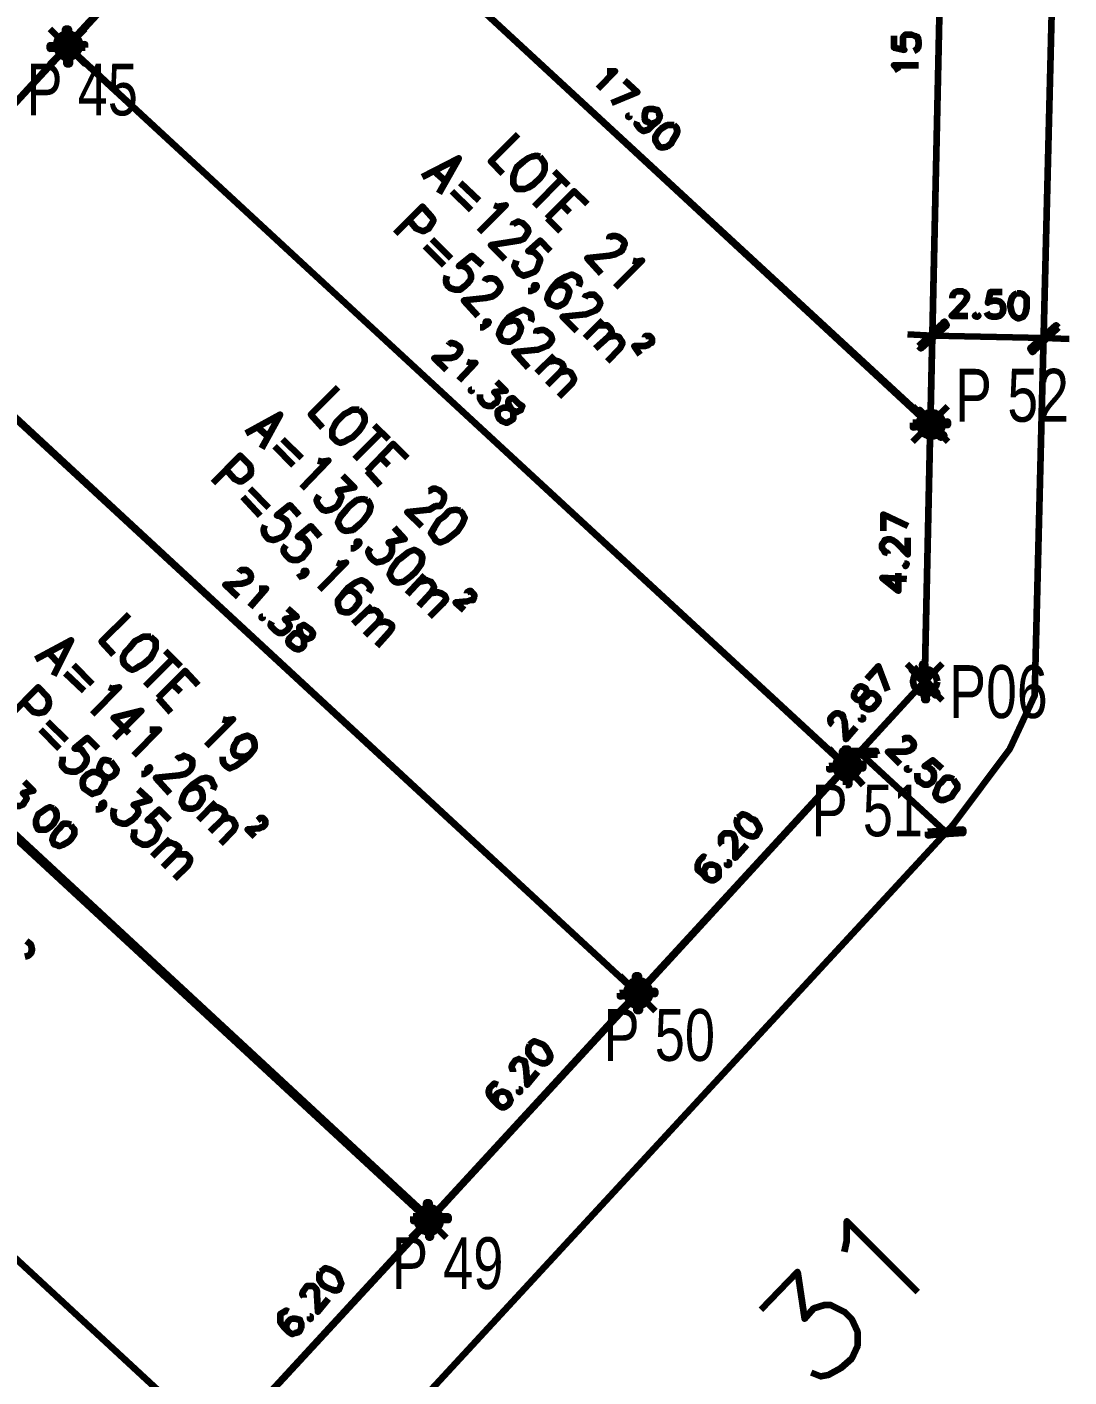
# Model space of a CAD drawing. Header units: inches. Extents: x 1 to 529, y -1 to 335.
# Drawn here: x 287.9 to 347, y 73.6 to 150.2 of the extents above; entities that cross this region are included whole.
import ezdxf

# ---------------------------------------------------------------- set-up
doc = ezdxf.new("R2010")
doc.units = ezdxf.units.IN
for name, color, linetype, lineweight in [('H', 7, 'CONTINUOUS', 100), ('P', 250, 'CONTINUOUS', 100), ('Text', 250, 'CONTINUOUS', 100)]:
    doc.layers.add(name, color=color, linetype=linetype, lineweight=lineweight)
doc.styles.get("Standard").update_dxf_attribs({"font": 'txt', "width": 0.75})

msp = doc.modelspace()

# ---------------------------------------------------------------- hatches: boundary and pattern name
at = {"layer": 'H', "linetype": 'CONTINUOUS'}
for points in [[(290.333, 148.067), (290.067, 150.067), (290.133, 148.067), (290.333, 148.067), (290.067, 150.067), (290.267, 150.067)], [(290.067, 150.067), (290.333, 148.067), (290.267, 150.067), (290.067, 150.067), (290.333, 148.067), (290.133, 148.067)], [(291.2, 149.2), (289.2, 148.933), (291.2, 149), (291.2, 149.2), (289.2, 148.933), (289.2, 149.133)], [(338.6, 131.933), (339.933, 133.467), (338.467, 132.067), (338.6, 131.933), (339.933, 133.467), (340.067, 133.267)], [(346.267, 133.267), (344.933, 131.733), (346.4, 133.133), (346.267, 133.267), (344.933, 131.733), (344.8, 131.933)], [(338.4, 128.333), (339.933, 127), (338.533, 128.467), (338.4, 128.333), (339.933, 127), (339.733, 126.867)], [(339.933, 127), (338.4, 128.333), (339.733, 126.867), (339.933, 127), (338.4, 128.333), (338.533, 128.467)], [(338.133, 127.467), (340.133, 127.8), (338.133, 127.733), (338.133, 127.467), (340.133, 127.8), (340.133, 127.6)], [(338.667, 114.067), (338.933, 112), (338.867, 114.067), (338.667, 114.067), (338.933, 112), (338.8, 112)], [(338.067, 113.733), (339.533, 112.4), (338.2, 113.867), (338.067, 113.733), (339.533, 112.4), (339.4, 112.267)], [(336.067, 109.133), (334.133, 108.867), (336.133, 108.933), (336.067, 109.133), (334.133, 108.867), (334.133, 109.133)], [(334.533, 107.2), (334.267, 109.267), (334.333, 107.2), (334.533, 107.2), (334.267, 109.267), (334.467, 109.267)], [(334.533, 107.2), (334.267, 109.267), (334.333, 107.2), (334.533, 107.2), (334.267, 109.267), (334.467, 109.267)], [(333.4, 108.067), (335.333, 108.4), (333.4, 108.267), (333.4, 108.067), (335.333, 108.4), (335.333, 108.133)], [(339, 104.333), (341, 104.667), (339, 104.533), (339, 104.333), (341, 104.667), (341, 104.467)], [(322.667, 94.4), (322.4, 96.4), (322.467, 94.4), (322.667, 94.4), (322.4, 96.4), (322.6, 96.4)], [(322.4, 96.4), (322.667, 94.4), (322.6, 96.4), (322.4, 96.4), (322.667, 94.4), (322.467, 94.4)], [(321.533, 95.2), (323.533, 95.533), (321.533, 95.4), (321.533, 95.2), (323.533, 95.533), (323.533, 95.333)], [(310.8, 81.533), (310.533, 83.533), (310.667, 81.533), (310.8, 81.533), (310.533, 83.533), (310.733, 83.533)], [(310.533, 83.533), (310.8, 81.533), (310.733, 83.533), (310.533, 83.533), (310.8, 81.533), (310.667, 81.533)], [(309.8, 82.467), (311.8, 82.733), (309.8, 82.733), (309.8, 82.467), (311.8, 82.733), (311.8, 82.533)]]:
    msp.add_hatch(color=252, dxfattribs=at).paths.add_polyline_path(points)

# ---------------------------------------------------------------- linework, layer by layer
at = {"layer": 'P', "color": 252, "linetype": 'CONTINUOUS'}
for points in [[(281.667, 41.4), (340.467, 105), (343.667, 109.267), (345.067, 112.267), (346.467, 168.4), (346.467, 170.6), (345.867, 173.4), (345.267, 174.6), (344.2, 177.533), (341.933, 180.8), (340.467, 182.267), (193.6, 319.2)], [(340.133, 173.133), (339.133, 127.467)], [(290.067, 149), (302.133, 162.067)], [(301.933, 162), (339.267, 127.533)], [(290.133, 148.067), (290.333, 148.067), (290.067, 150.067), (290.133, 148.067)], [(290.333, 148.067), (290.067, 150.067), (290.267, 150.067), (290.333, 148.067)], [(290.267, 150.067), (290.067, 150.067), (290.333, 148.067), (290.267, 150.067)], [(290.067, 150.067), (290.333, 148.067), (290.133, 148.067), (290.067, 150.067)], [(278.267, 136.133), (290.267, 149.2)], [(291.2, 149), (291.2, 149.2), (289.2, 148.933), (291.2, 149)], [(291.2, 149.2), (289.2, 148.933), (289.2, 149.133), (291.2, 149.2)], [(290.067, 149.2), (334.467, 108.133)], [(278.267, 136.333), (322.667, 95.267)], [(338.467, 132.067), (338.6, 131.933), (339.933, 133.467), (338.467, 132.067)], [(338.6, 131.933), (339.933, 133.467), (340.067, 133.267), (338.6, 131.933)], [(346.267, 133.267), (344.933, 131.733), (344.8, 131.933), (346.267, 133.267)], [(346.4, 133.133), (346.267, 133.267), (344.933, 131.733), (346.4, 133.133)], [(347, 132.467), (345.6, 132.533), (339.267, 132.667), (337.867, 132.733)], [(338.533, 128.467), (338.4, 128.333), (339.933, 127), (338.533, 128.467)], [(339.933, 127), (338.4, 128.333), (338.533, 128.467), (339.933, 127)], [(338.4, 128.333), (339.933, 127), (339.733, 126.867), (338.4, 128.333)], [(339.733, 126.867), (339.933, 127), (338.4, 128.333), (339.733, 126.867)], [(338.133, 127.733), (338.133, 127.467), (340.133, 127.8), (338.133, 127.733)], [(338.133, 127.467), (340.133, 127.8), (340.133, 127.6), (338.133, 127.467)], [(339.133, 127.8), (338.8, 112.867)], [(263.133, 126.733), (310.867, 82.533)], [(339.8, 114.067), (338.8, 113.067), (334.4, 108.267), (333.467, 107.2)], [(338.867, 114.067), (338.667, 114.067), (338.933, 112), (338.867, 114.067)], [(338.667, 114.067), (338.933, 112), (338.8, 112), (338.667, 114.067)], [(251.2, 113.733), (298.933, 69.533)], [(338.2, 113.867), (338.067, 113.733), (339.533, 112.4), (338.2, 113.867)], [(338.067, 113.733), (339.533, 112.4), (339.4, 112.267), (338.067, 113.733)], [(336.133, 108.933), (336.067, 109.133), (334.133, 108.867), (336.133, 108.933)], [(336.067, 109.133), (334.133, 108.867), (334.133, 109.133), (336.067, 109.133)], [(334.333, 107.2), (334.533, 107.2), (334.267, 109.267), (334.333, 107.2)], [(334.533, 107.2), (334.267, 109.267), (334.467, 109.267), (334.533, 107.2)], [(334.333, 107.2), (334.533, 107.2), (334.267, 109.267), (334.333, 107.2)], [(334.533, 107.2), (334.267, 109.267), (334.467, 109.267), (334.533, 107.2)], [(335, 109.133), (340.133, 104.4)], [(322.467, 95.267), (334.467, 108.333)], [(333.4, 108.267), (333.4, 108.067), (335.333, 108.4), (333.4, 108.267)], [(333.4, 108.067), (335.333, 108.4), (335.333, 108.133), (333.4, 108.067)], [(339, 104.533), (339, 104.333), (341, 104.667), (339, 104.533)], [(339, 104.333), (341, 104.667), (341, 104.467), (339, 104.333)], [(322.467, 94.4), (322.667, 94.4), (322.4, 96.4), (322.467, 94.4)], [(322.667, 94.4), (322.4, 96.4), (322.6, 96.4), (322.667, 94.4)], [(322.6, 96.4), (322.4, 96.4), (322.667, 94.4), (322.6, 96.4)], [(322.4, 96.4), (322.667, 94.4), (322.467, 94.4), (322.4, 96.4)], [(310.6, 82.4), (322.667, 95.467)], [(321.533, 95.4), (321.533, 95.2), (323.533, 95.533), (321.533, 95.4)], [(321.533, 95.2), (323.533, 95.533), (323.533, 95.333), (321.533, 95.2)], [(310.667, 81.533), (310.8, 81.533), (310.533, 83.533), (310.667, 81.533)], [(310.8, 81.533), (310.533, 83.533), (310.733, 83.533), (310.8, 81.533)], [(310.733, 83.533), (310.533, 83.533), (310.8, 81.533), (310.733, 83.533)], [(310.533, 83.533), (310.8, 81.533), (310.667, 81.533), (310.533, 83.533)], [(309.8, 82.733), (309.8, 82.467), (311.8, 82.733), (309.8, 82.733)], [(309.8, 82.467), (311.8, 82.733), (311.8, 82.533), (309.8, 82.467)], [(298.733, 69.533), (310.8, 82.6)]]:
    msp.add_lwpolyline(points, dxfattribs=at)
at = {"layer": 'P', "color": 0, "linetype": 'CONTINUOUS'}
for points in [[(340.133, 173), (338.8, 113.067), (273.467, 42.133), (64.467, 235.6), (112.333, 287.4), (244.8, 164.8), (292.667, 216.533), (340.133, 173)], [(277.2, 135), (325.067, 186.8)], [(339.133, 127.6), (302.067, 161.933)], [(289.2, 148.067), (291.2, 150.067)], [(289.2, 150.067), (291.2, 148.067)], [(290.933, 149.133), (290.867, 149.4), (290.733, 149.6), (290.467, 149.733), (290.2, 149.8), (289.933, 149.733), (289.733, 149.6), (289.6, 149.4), (289.533, 149.133), (289.6, 148.867), (289.733, 148.6), (289.933, 148.467), (290.2, 148.4), (290.467, 148.467), (290.733, 148.6), (290.867, 148.867), (290.933, 149.133)], [(337.067, 149.667), (337.067, 149), (337.667, 148.867), (337.6, 148.933), (337.6, 149.2), (337.6, 149.4), (337.6, 149.6), (337.733, 149.733), (337.933, 149.733), (338.067, 149.733), (338.267, 149.667), (338.4, 149.6), (338.467, 149.333), (338.467, 149.133), (338.4, 148.933), (338.333, 148.867), (338.2, 148.8)], [(334.4, 108.267), (290.2, 149.067)], [(337.333, 147.667), (337.2, 147.867), (337.067, 148), (338.467, 148)], [(320.8, 147.667), (320.933, 147.667), (321.267, 147.667), (320.267, 146.667)], [(321.067, 145.867), (322.533, 146.467), (321.8, 147.133)], [(323.667, 144.8), (323.467, 144.733), (323.267, 144.667), (323.067, 144.8), (323, 144.8), (322.933, 145), (322.933, 145.2), (323, 145.4), (323, 145.467), (323.2, 145.533), (323.4, 145.533), (323.6, 145.467), (323.667, 145.467), (323.733, 145.267), (323.8, 145.067), (323.667, 144.8), (323.4, 144.6), (323.133, 144.333), (322.867, 144.267), (322.667, 144.4), (322.6, 144.467), (322.467, 144.667), (322.533, 144.8)], [(322.067, 145.133), (322, 145.133), (322, 145.067), (322.067, 145.067), (322.067, 145.133)], [(315.733, 144.067), (314.2, 142.533), (314.867, 141.867)], [(324.6, 144.6), (324.4, 144.6), (324.2, 144.6), (323.867, 144.4), (323.733, 144.267), (323.533, 143.933), (323.533, 143.733), (323.667, 143.533), (323.733, 143.4), (323.933, 143.333), (324.2, 143.4), (324.467, 143.6), (324.533, 143.733), (324.733, 144.067), (324.8, 144.267), (324.733, 144.467), (324.6, 144.6)], [(310.333, 141.667), (312.4, 142.733), (311.267, 140.733)], [(317, 142.8), (316.8, 142.867), (316.533, 142.8), (316.333, 142.733), (316.067, 142.533), (315.667, 142.2), (315.533, 141.867), (315.467, 141.667), (315.467, 141.467), (315.467, 141.267), (315.667, 141), (315.867, 141), (316.133, 141), (316.333, 141.067), (316.667, 141.267), (317, 141.6), (317.2, 141.867), (317.267, 142.067), (317.267, 142.4), (317.2, 142.533), (317, 142.8)], [(311, 142), (311.6, 141.467)], [(317.8, 142), (318.6, 141.2)], [(312, 140.867), (313.067, 139.8)], [(312.467, 141.333), (313.533, 140.333)], [(318.2, 141.533), (316.667, 140)], [(317.4, 139.333), (318.933, 140.867), (319.667, 140.133)], [(314.4, 140.067), (314.6, 140), (315.067, 140.067), (313.533, 138.533)], [(318.2, 140.133), (318.667, 139.667)], [(308.8, 138.467), (310.333, 140), (310.8, 139.467), (310.933, 139.267), (310.933, 139.133), (310.8, 138.933), (310.667, 138.733), (310.4, 138.6), (310.333, 138.6), (310, 138.733), (309.533, 139.267)], [(317.4, 139.333), (318.133, 138.6)], [(315.467, 138.933), (315.467, 139), (315.733, 139.133), (315.8, 139.133), (316, 139.067), (316.267, 138.8), (316.333, 138.6), (316.333, 138.533), (316.2, 138.333), (316.067, 138.133), (315.867, 138.067), (315.533, 138), (314.2, 137.8), (315, 137)], [(310.867, 138.133), (311.933, 137.067)], [(317.6, 137.467), (317, 138.067), (316.333, 137.467), (316.467, 137.467), (316.667, 137.4), (316.867, 137.2), (317, 137), (316.933, 136.733), (316.8, 136.4), (316.667, 136.267), (316.333, 136.133), (316.067, 136.067), (315.8, 136.2), (315.667, 136.4), (315.533, 136.6), (315.6, 136.733), (315.667, 136.933)], [(320.933, 138.133), (320.933, 138.267), (321.133, 138.333), (321.267, 138.333), (321.467, 138.267), (321.733, 138.067), (321.8, 137.867), (321.733, 137.733), (321.667, 137.533), (321.533, 137.4), (321.267, 137.267), (320.933, 137.2), (319.667, 137.067), (320.467, 136.2)], [(310.467, 137.733), (311.533, 136.667)], [(313.733, 136.667), (313.133, 137.2), (312.4, 136.6), (312.533, 136.667), (312.8, 136.533), (312.933, 136.4), (313.067, 136.133), (313.067, 135.867), (312.867, 135.6), (312.733, 135.467), (312.467, 135.267), (312.2, 135.267), (311.933, 135.333), (311.733, 135.533), (311.667, 135.733), (311.667, 135.867), (311.733, 136.067)], [(322.267, 136.933), (322.467, 136.867), (322.8, 136.933), (321.267, 135.4)], [(322.533, 95.4), (278.333, 136.2)], [(313.867, 135.733), (313.933, 135.867), (314.133, 135.933), (314.267, 135.933), (314.467, 135.867), (314.667, 135.667), (314.733, 135.467), (314.733, 135.333), (314.6, 135.133), (314.467, 135), (314.267, 134.867), (313.933, 134.8), (312.667, 134.667), (313.467, 133.8)], [(316.8, 135.4), (316.667, 135.333), (316.667, 135.533), (316.8, 135.533), (316.8, 135.4), (316.667, 135.267), (316.467, 135.2), (316.333, 135.2)], [(319.2, 135.467), (319.267, 135.667), (319.2, 135.933), (319.067, 136), (318.8, 136.133), (318.467, 136), (318, 135.733), (317.667, 135.333), (317.467, 135), (317.4, 134.733), (317.533, 134.467), (317.6, 134.467), (317.867, 134.333), (318.067, 134.333), (318.4, 134.533), (318.467, 134.6), (318.6, 134.867), (318.667, 135.2), (318.533, 135.4), (318.467, 135.467), (318.2, 135.533), (318, 135.533), (317.667, 135.333)], [(319.533, 134.8), (319.6, 134.933), (319.8, 135), (319.933, 135), (320.067, 135), (320.333, 134.733), (320.4, 134.533), (320.4, 134.467), (320.267, 134.2), (320.133, 134.067), (319.933, 134), (319.6, 133.867), (318.267, 133.733), (319.067, 132.933)], [(340.4, 134.8), (340.4, 134.933), (340.467, 135.067), (340.533, 135.133), (340.667, 135.2), (340.933, 135.2), (341.067, 135.133), (341.2, 135), (341.2, 134.867), (341.2, 134.8), (341.133, 134.667), (341, 134.467), (340.333, 133.8), (341.267, 133.8)], [(343.2, 135.133), (342.533, 135.133), (342.4, 134.533), (342.467, 134.6), (342.733, 134.667), (342.867, 134.667), (343.067, 134.6), (343.2, 134.467), (343.267, 134.267), (343.267, 134.133), (343.2, 133.933), (343.067, 133.8), (342.867, 133.733), (342.667, 133.733), (342.467, 133.8), (342.4, 133.867), (342.333, 134)], [(344.067, 135.067), (343.933, 135), (343.733, 134.8), (343.667, 134.467), (343.667, 134.333), (343.733, 134), (343.867, 133.8), (344.067, 133.667), (344.2, 133.667), (344.4, 133.733), (344.533, 133.933), (344.6, 134.267), (344.6, 134.467), (344.6, 134.8), (344.4, 135), (344.267, 135.067), (344.067, 135.067)], [(316.467, 133.467), (316.533, 133.6), (316.467, 133.933), (316.333, 134), (316.067, 134.133), (315.733, 134), (315.267, 133.733), (314.933, 133.333), (314.733, 133), (314.667, 132.733), (314.8, 132.467), (314.867, 132.4), (315.133, 132.333), (315.333, 132.333), (315.6, 132.533), (315.733, 132.6), (315.867, 132.867), (315.933, 133.133), (315.8, 133.4), (315.733, 133.467), (315.467, 133.533), (315.267, 133.467), (314.933, 133.333)], [(314.067, 133.4), (313.933, 133.333), (313.933, 133.467), (314.067, 133.467), (314.067, 133.4), (313.933, 133.267), (313.733, 133.133), (313.6, 133.133)], [(320.533, 133.533), (319.533, 132.533)], [(320.267, 133.267), (320.6, 133.267), (320.8, 133.267), (321, 133.067), (321.067, 132.867), (320.867, 132.6), (320.133, 131.933)], [(341.8, 133.867), (341.667, 133.8), (341.8, 133.733), (341.867, 133.8), (341.8, 133.867)], [(316.8, 132.8), (316.8, 132.933), (317.067, 133), (317.2, 133), (317.333, 132.933), (317.6, 132.733), (317.667, 132.533), (317.667, 132.4), (317.533, 132.2), (317.4, 132.067), (317.2, 132), (316.867, 131.867), (315.533, 131.733), (316.333, 130.867)], [(320.867, 132.6), (321.267, 132.667), (321.467, 132.6), (321.6, 132.4), (321.667, 132.267), (321.533, 131.933), (320.8, 131.2)], [(322.933, 132.6), (322.933, 132.6), (323, 132.667), (323.133, 132.667), (323.2, 132.667), (323.333, 132.533), (323.333, 132.4), (323.333, 132.4), (323.333, 132.267), (323.2, 132.2), (323.133, 132.133), (322.933, 132.067), (322.333, 132.067), (322.667, 131.6)], [(311.8, 132.133), (311.867, 132.2), (311.933, 132.267), (312, 132.267), (312.2, 132.2), (312.4, 132.067), (312.467, 131.933), (312.467, 131.8), (312.4, 131.667), (312.333, 131.6), (312.2, 131.467), (311.933, 131.4), (311, 131.4), (311.667, 130.733)], [(312.867, 131.2), (313.067, 131.133), (313.333, 131.133), (312.4, 130.133)], [(317.8, 131.533), (316.8, 130.533)], [(317.533, 131.2), (317.867, 131.267), (318.067, 131.2), (318.267, 131.067), (318.333, 130.867), (318.133, 130.6), (317.4, 129.867)], [(318.133, 130.6), (318.533, 130.667), (318.733, 130.6), (318.867, 130.4), (318.933, 130.2), (318.8, 129.933), (318.067, 129.2)], [(305.533, 129.733), (304, 128.2), (304.667, 127.467)], [(313.133, 129.6), (313.067, 129.6), (313.067, 129.533), (313.133, 129.533), (313.133, 129.6)], [(314.533, 130.067), (315.067, 129.533), (314.4, 129.467), (314.533, 129.333), (314.6, 129.2), (314.6, 129.067), (314.533, 128.867), (314.4, 128.8), (314.267, 128.667), (314.067, 128.667), (313.867, 128.733), (313.733, 128.867), (313.6, 129.067), (313.6, 129.2), (313.6, 129.333)], [(315.6, 129), (315.467, 129.133), (315.267, 129.067), (315.2, 128.933), (315.2, 128.8), (315.267, 128.667), (315.4, 128.467), (315.467, 128.267), (315.467, 128.067), (315.467, 127.933), (315.267, 127.8), (315.133, 127.733), (315.067, 127.733), (314.867, 127.8), (314.667, 128), (314.6, 128.133), (314.6, 128.267), (314.6, 128.4), (314.8, 128.533), (314.933, 128.6), (315.133, 128.6), (315.267, 128.533), (315.533, 128.4), (315.667, 128.333), (315.8, 128.4), (315.933, 128.467), (316, 128.667), (315.8, 128.8), (315.6, 129)], [(338.133, 126.667), (340.133, 128.667)], [(338.133, 128.667), (340.133, 126.667)], [(300.333, 127.133), (302.267, 128.2), (301.2, 126.267)], [(306.733, 128.467), (306.533, 128.467), (306.333, 128.467), (306.133, 128.333), (305.867, 128.2), (305.467, 127.8), (305.333, 127.6), (305.2, 127.333), (305.2, 127.133), (305.2, 126.933), (305.467, 126.667), (305.667, 126.6), (305.933, 126.667), (306.133, 126.8), (306.4, 126.933), (306.733, 127.267), (306.933, 127.533), (307.067, 127.8), (307.067, 128), (307, 128.2), (306.733, 128.467)], [(339.867, 127.667), (339.8, 127.933), (339.667, 128.133), (339.467, 128.267), (339.2, 128.333), (338.933, 128.267), (338.667, 128.133), (338.533, 127.933), (338.467, 127.667), (338.533, 127.4), (338.667, 127.133), (338.933, 127), (339.2, 126.933), (339.467, 127), (339.667, 127.133), (339.8, 127.4), (339.867, 127.667)], [(339.133, 128), (339.133, 128)], [(301, 127.467), (301.6, 126.933)], [(308, 127.2), (306.467, 125.667)], [(307.6, 127.6), (308.4, 126.8)], [(310.667, 82.533), (263.133, 126.467)], [(301.933, 126.4), (303, 125.333)], [(302.4, 126.8), (303.467, 125.733)], [(307.2, 125), (308.667, 126.533), (309.467, 125.733)], [(298.467, 124.333), (300, 125.867), (300.533, 125.333), (300.6, 125.067), (300.6, 124.933), (300.533, 124.733), (300.267, 124.533), (300.067, 124.4), (299.933, 124.4), (299.667, 124.533), (299.2, 125.067)], [(304.4, 125.6), (304.6, 125.533), (305, 125.6), (303.467, 124)], [(307.933, 125.8), (308.4, 125.333)], [(307.2, 125), (307.933, 124.2)], [(300.533, 124), (301.6, 122.933)], [(305.8, 124.733), (306.467, 124.067), (305.533, 123.867), (305.667, 123.667), (305.733, 123.533), (305.667, 123.333), (305.533, 123.067), (305.4, 122.933), (305.133, 122.8), (304.867, 122.733), (304.667, 122.8), (304.467, 123), (304.333, 123.267), (304.333, 123.4), (304.467, 123.6)], [(310.667, 123.867), (310.733, 123.867), (310.933, 124), (311.067, 124), (311.267, 123.933), (311.533, 123.667), (311.533, 123.533), (311.533, 123.4), (311.467, 123.2), (311.333, 123), (311.067, 123), (310.733, 122.8), (309.467, 122.667), (310.267, 121.867)], [(300.133, 123.533), (301.133, 122.467)], [(307.2, 123.333), (306.933, 123.4), (306.6, 123.333), (306.2, 123), (306, 122.8), (305.667, 122.4), (305.533, 122.067), (305.667, 121.8), (305.8, 121.667), (306, 121.6), (306.4, 121.667), (306.8, 122), (307, 122.2), (307.333, 122.667), (307.4, 123), (307.333, 123.2), (307.2, 123.333)], [(303.333, 122.467), (302.8, 123.067), (302.067, 122.467), (302.2, 122.467), (302.4, 122.333), (302.6, 122.2), (302.733, 121.933), (302.667, 121.667), (302.533, 121.4), (302.4, 121.267), (302.067, 121.133), (301.867, 121.067), (301.6, 121.133), (301.4, 121.333), (301.333, 121.6), (301.333, 121.733), (301.4, 121.933)], [(312.467, 122.733), (312.2, 122.8), (311.867, 122.733), (311.533, 122.4), (311.267, 122.2), (311, 121.8), (310.8, 121.467), (311, 121.2), (311.067, 121.067), (311.333, 120.933), (311.667, 121.067), (312.067, 121.4), (312.333, 121.6), (312.6, 122), (312.733, 122.333), (312.6, 122.6), (312.467, 122.733)], [(337.867, 121.867), (336.467, 122.533), (336.467, 121.6)], [(304.533, 121.267), (304, 121.867), (303.267, 121.267), (303.333, 121.267), (303.6, 121.2), (303.8, 121), (303.867, 120.8), (303.867, 120.533), (303.667, 120.267), (303.533, 120.067), (303.267, 119.933), (303, 119.933), (302.8, 120), (302.6, 120.2), (302.467, 120.4), (302.467, 120.6), (302.6, 120.8)], [(308.733, 121.8), (309.333, 121.133), (308.4, 120.933), (308.6, 120.8), (308.6, 120.6), (308.6, 120.4), (308.467, 120.133), (308.333, 120), (308.067, 119.867), (307.733, 119.8), (307.533, 119.933), (307.4, 120.067), (307.267, 120.333), (307.267, 120.467), (307.4, 120.667)], [(306.733, 120.867), (306.6, 120.867), (306.6, 121), (306.733, 121), (306.733, 120.867), (306.6, 120.733), (306.4, 120.6), (306.267, 120.6)], [(336.733, 120.333), (336.733, 120.333), (336.533, 120.4), (336.533, 120.467), (336.4, 120.6), (336.4, 120.867), (336.533, 121), (336.533, 121.067), (336.733, 121.133), (336.867, 121.133), (337, 121.067), (337.2, 120.933), (337.867, 120.267), (337.867, 121.2)], [(310.133, 120.4), (309.867, 120.533), (309.533, 120.4), (309.133, 120.067), (308.933, 119.933), (308.6, 119.467), (308.467, 119.133), (308.6, 118.867), (308.733, 118.733), (308.933, 118.667), (309.267, 118.733), (309.733, 119.067), (309.933, 119.267), (310.267, 119.733), (310.333, 120.067), (310.267, 120.267), (310.133, 120.4)], [(299.933, 119.267), (300, 119.333), (300.067, 119.4), (300.2, 119.4), (300.333, 119.4), (300.533, 119.2), (300.6, 119.067), (300.6, 118.933), (300.533, 118.8), (300.467, 118.733), (300.333, 118.667), (300.067, 118.6), (299.133, 118.533), (299.867, 117.867)], [(305.467, 119.8), (305.667, 119.733), (306, 119.8), (304.467, 118.267)], [(337.667, 119.733), (337.733, 119.6), (337.8, 119.733), (337.733, 119.733), (337.667, 119.733)], [(303.733, 119.2), (303.6, 119.2), (303.6, 119.333), (303.733, 119.333), (303.733, 119.2), (303.6, 119.067), (303.333, 119), (303.267, 118.933)], [(307.267, 118.133), (307.4, 118.333), (307.267, 118.533), (307.133, 118.667), (306.867, 118.8), (306.533, 118.667), (306.133, 118.4), (305.8, 118), (305.533, 117.667), (305.533, 117.4), (305.6, 117.2), (305.667, 117.067), (305.933, 117), (306.2, 117), (306.467, 117.2), (306.533, 117.267), (306.733, 117.533), (306.733, 117.8), (306.6, 118), (306.533, 118.067), (306.333, 118.2), (306.067, 118.2), (305.8, 118)], [(310.467, 119.067), (309.467, 118)], [(310.2, 118.733), (310.6, 118.8), (310.8, 118.733), (310.933, 118.533), (311, 118.4), (310.8, 118.067), (310.133, 117.333)], [(337.8, 118.867), (336.4, 118.933), (337.333, 118.2), (337.333, 119.2)], [(301.067, 118.333), (301.2, 118.333), (301.467, 118.333), (300.533, 117.267)], [(310.8, 118.067), (311.2, 118.133), (311.4, 118.067), (311.6, 117.933), (311.667, 117.733), (311.467, 117.467), (310.733, 116.733)], [(312.867, 118.067), (312.867, 118.133), (313, 118.2), (313.067, 118.2), (313.133, 118.133), (313.267, 118), (313.267, 117.933), (313.267, 117.867), (313.2, 117.733), (313.2, 117.667), (313.067, 117.667), (312.867, 117.6), (312.2, 117.533), (312.667, 117.133)], [(302.667, 117.2), (303.2, 116.733), (302.533, 116.6), (302.667, 116.467), (302.733, 116.333), (302.8, 116.2), (302.667, 116), (302.6, 115.933), (302.4, 115.8), (302.2, 115.8), (302, 115.933), (301.867, 116.067), (301.733, 116.2), (301.733, 116.333), (301.8, 116.467)], [(307.467, 117.333), (306.4, 116.333)], [(307.2, 117.067), (307.6, 117.133), (307.733, 117.067), (307.933, 116.867), (307.933, 116.667), (307.8, 116.4), (307.067, 115.667)], [(293.667, 116.867), (292.133, 115.333), (292.8, 114.6)], [(301.267, 116.733), (301.2, 116.733), (301.2, 116.667), (301.267, 116.667), (301.267, 116.733)], [(307.8, 116.4), (308.2, 116.467), (308.4, 116.4), (308.6, 116.267), (308.6, 116.067), (308.4, 115.8), (307.733, 115.067)], [(294.933, 115.6), (294.733, 115.6), (294.467, 115.6), (294.267, 115.467), (294, 115.333), (293.667, 114.933), (293.467, 114.733), (293.333, 114.467), (293.333, 114.267), (293.4, 114.067), (293.667, 113.8), (293.867, 113.733), (294.067, 113.8), (294.267, 113.933), (294.533, 114.067), (294.933, 114.4), (295.067, 114.667), (295.2, 114.933), (295.2, 115.133), (295.2, 115.333), (294.933, 115.6)], [(303.8, 116.133), (303.6, 116.267), (303.467, 116.2), (303.333, 116.133), (303.333, 116), (303.4, 115.8), (303.533, 115.6), (303.6, 115.4), (303.6, 115.2), (303.6, 115.067), (303.467, 114.933), (303.333, 114.867), (303.267, 114.867), (303.067, 114.933), (302.8, 115.133), (302.733, 115.267), (302.733, 115.4), (302.8, 115.533), (302.933, 115.667), (303.067, 115.8), (303.267, 115.8), (303.467, 115.667), (303.667, 115.533), (303.8, 115.467), (304, 115.533), (304.067, 115.6), (304.133, 115.8), (304, 116), (303.8, 116.133)], [(288.4, 114.333), (290.4, 115.4), (289.4, 113.4)], [(295.733, 114.8), (296.6, 113.933)], [(289.133, 114.667), (289.733, 114.067)], [(296.133, 114.333), (294.6, 112.8)], [(337.8, 112), (339.8, 114.067)], [(337.8, 114.067), (339.8, 112)], [(298.8, 69.667), (251.267, 113.667)], [(290.067, 113.533), (291.133, 112.533)], [(290.533, 114), (291.6, 112.933)], [(295.333, 112.133), (296.867, 113.667), (297.6, 112.867)], [(336.733, 112.533), (336.2, 113.933), (335.533, 113.2)], [(339.533, 113.067), (339.467, 113.333), (339.333, 113.533), (339.133, 113.733), (338.867, 113.733), (338.6, 113.733), (338.333, 113.533), (338.2, 113.333), (338.133, 113.067), (338.2, 112.8), (338.333, 112.6), (338.6, 112.4), (338.867, 112.4), (339.133, 112.4), (339.333, 112.6), (339.467, 112.8), (339.533, 113.067)], [(287, 111.2), (288.533, 112.733), (289.067, 112.2), (289.133, 111.867), (289.133, 111.8), (289.067, 111.533), (288.867, 111.333), (288.6, 111.267), (288.533, 111.267), (288.267, 111.333), (287.733, 111.867)], [(292.533, 112.733), (292.733, 112.667), (293.133, 112.733), (291.6, 111.2)], [(296.133, 112.933), (296.6, 112.467)], [(334.867, 112.533), (334.8, 112.333), (334.8, 112.2), (334.933, 112.067), (335.067, 112), (335.2, 112.067), (335.467, 112.2), (335.667, 112.4), (335.867, 112.4), (336, 112.333), (336.133, 112.2), (336.2, 112), (336.2, 111.933), (336.067, 111.733), (335.867, 111.533), (335.667, 111.467), (335.6, 111.467), (335.467, 111.533), (335.333, 111.6), (335.267, 111.733), (335.267, 111.933), (335.333, 112.133), (335.533, 112.4), (335.533, 112.533), (335.467, 112.667), (335.333, 112.733), (335.2, 112.8), (335.067, 112.733), (334.867, 112.533)], [(295.333, 112.133), (296.067, 111.333)], [(292.867, 109.867), (294.4, 111.4), (292.8, 111), (293.667, 110.133)], [(333.6, 110.6), (333.533, 110.667), (333.467, 110.8), (333.467, 110.867), (333.467, 111), (333.667, 111.2), (333.8, 111.267), (333.933, 111.267), (334.067, 111.2), (334.133, 111.2), (334.2, 111), (334.267, 110.8), (334.333, 109.8), (334.933, 110.467)], [(335.2, 111), (335.2, 110.933), (335.333, 110.933), (335.333, 111), (335.2, 111)], [(288.667, 110.333), (289.733, 109.267)], [(289.067, 110.8), (290.133, 109.733)], [(294.867, 110.333), (295.067, 110.333), (295.4, 110.333), (293.933, 108.867)], [(299, 110.933), (299.2, 110.867), (299.6, 110.933), (298.067, 109.4)], [(291.933, 109.267), (291.333, 109.867), (290.6, 109.267), (290.8, 109.267), (291, 109.2), (291.133, 109), (291.267, 108.8), (291.267, 108.533), (291.133, 108.267), (290.933, 108.067), (290.667, 107.933), (290.4, 107.933), (290.133, 108), (289.933, 108.2), (289.867, 108.4), (289.933, 108.6), (289.933, 108.8)], [(300.533, 108.933), (300.267, 108.8), (300, 108.8), (299.733, 108.867), (299.667, 108.933), (299.6, 109.133), (299.667, 109.467), (299.8, 109.667), (299.867, 109.8), (300.133, 109.933), (300.4, 110), (300.667, 109.867), (300.733, 109.8), (300.8, 109.533), (300.8, 109.267), (300.533, 108.933), (300.2, 108.6), (299.733, 108.267), (299.4, 108.133), (299.2, 108.267), (299.067, 108.4), (299, 108.6), (299, 108.8)], [(337.533, 109.8), (337.6, 109.8), (337.733, 109.867), (337.8, 109.867), (337.933, 109.867), (338.133, 109.667), (338.2, 109.533), (338.2, 109.467), (338.133, 109.267), (338.067, 109.2), (337.933, 109.133), (337.733, 109.067), (336.733, 109.067), (337.4, 108.4)], [(296.4, 108.667), (296.467, 108.733), (296.733, 108.8), (296.8, 108.867), (297, 108.8), (297.267, 108.6), (297.267, 108.4), (297.267, 108.267), (297.2, 108.067), (297.067, 107.933), (296.867, 107.8), (296.533, 107.733), (295.2, 107.6), (296, 106.733)], [(333.4, 107.2), (335.333, 109.267)], [(333.4, 109.267), (335.333, 107.2)], [(335.133, 108.267), (335.067, 108.533), (334.933, 108.733), (334.667, 108.933), (334.4, 108.933), (334.133, 108.933), (333.933, 108.733), (333.8, 108.533), (333.733, 108.267), (333.8, 108), (333.933, 107.8), (334.133, 107.6), (334.4, 107.6), (334.667, 107.6), (334.933, 107.8), (335.067, 108), (335.133, 108.267)], [(292.667, 108.533), (292.4, 108.6), (292.2, 108.6), (292.067, 108.4), (292, 108.2), (292, 108), (292.2, 107.733), (292.333, 107.467), (292.267, 107.2), (292.133, 107), (292, 106.8), (291.733, 106.733), (291.6, 106.667), (291.4, 106.8), (291.133, 107), (291.067, 107.267), (291.067, 107.4), (291.133, 107.6), (291.333, 107.8), (291.6, 107.933), (291.8, 107.933), (292.067, 107.8), (292.4, 107.667), (292.533, 107.6), (292.8, 107.733), (292.933, 107.867), (293, 108.067), (292.867, 108.267), (292.667, 108.533)], [(294.867, 108.067), (294.733, 108.067), (294.733, 108.133), (294.867, 108.2), (294.867, 108.067), (294.733, 107.933), (294.533, 107.8), (294.4, 107.8)], [(337.933, 108.133), (337.8, 108.133), (337.8, 108.067), (337.933, 108.067), (337.933, 108.133)], [(339.8, 108.133), (339.267, 108.6), (338.8, 108.267), (338.933, 108.267), (339.133, 108.133), (339.267, 108), (339.333, 107.8), (339.333, 107.6), (339.267, 107.4), (339.2, 107.333), (339, 107.2), (338.8, 107.2), (338.6, 107.333), (338.467, 107.4), (338.4, 107.6), (338.4, 107.733), (338.4, 107.867)], [(287.733, 107.4), (288.267, 106.867), (287.667, 106.733), (287.8, 106.6), (287.867, 106.467), (287.867, 106.4), (287.733, 106.2), (287.667, 106.067), (287.467, 106), (287.267, 106), (287.067, 106.067), (286.933, 106.2), (286.8, 106.4), (286.8, 106.533), (286.867, 106.667)], [(298.467, 106.933), (298.533, 107.133), (298.4, 107.4), (298.333, 107.533), (298.067, 107.6), (297.733, 107.533), (297.267, 107.2), (296.933, 106.867), (296.733, 106.533), (296.667, 106.2), (296.8, 106), (296.8, 105.933), (297.067, 105.867), (297.333, 105.867), (297.6, 106), (297.667, 106.067), (297.867, 106.4), (297.867, 106.6), (297.8, 106.867), (297.733, 106.933), (297.467, 107.067), (297.2, 107), (296.933, 106.867)], [(340.467, 107.533), (340.267, 107.6), (340, 107.6), (339.8, 107.4), (339.6, 107.2), (339.467, 106.867), (339.4, 106.667), (339.467, 106.533), (339.6, 106.4), (339.8, 106.333), (340, 106.4), (340.333, 106.533), (340.467, 106.733), (340.667, 107), (340.667, 107.2), (340.533, 107.4), (340.467, 107.533)], [(294.2, 106.933), (294.867, 106.333), (293.933, 106.067), (294.133, 105.933), (294.2, 105.733), (294.2, 105.6), (294, 105.333), (293.867, 105.2), (293.533, 105), (293.333, 105), (293.067, 105.067), (292.867, 105.267), (292.8, 105.533), (292.8, 105.667), (292.867, 105.867)], [(289.4, 105.867), (289.2, 105.933), (289, 105.867), (288.733, 105.667), (288.533, 105.533), (288.4, 105.2), (288.4, 105), (288.467, 104.8), (288.533, 104.667), (288.733, 104.667), (289, 104.667), (289.267, 104.867), (289.4, 105), (289.6, 105.333), (289.6, 105.533), (289.533, 105.733), (289.4, 105.867)], [(292.267, 106), (292.133, 106), (292.133, 106.133), (292.267, 106.2), (292.267, 106), (292.133, 105.867), (291.933, 105.8), (291.8, 105.8)], [(296, 105.2), (295.4, 105.8), (294.733, 105.2), (294.867, 105.2), (295.067, 105.133), (295.2, 104.933), (295.4, 104.667), (295.333, 104.467), (295.2, 104.133), (295.067, 104), (294.733, 103.8), (294.467, 103.8), (294.2, 103.933), (294, 104.133), (293.933, 104.333), (294, 104.467), (294, 104.667)], [(298.6, 106.2), (297.6, 105.2)], [(298.333, 105.867), (298.733, 105.933), (298.867, 105.867), (299.067, 105.733), (299.133, 105.533), (299, 105.267), (298.267, 104.533)], [(290.4, 104.933), (290.2, 105), (289.933, 105), (289.733, 104.733), (289.6, 104.6), (289.4, 104.333), (289.333, 104.067), (289.4, 103.867), (289.6, 103.8), (289.733, 103.733), (289.933, 103.8), (290.267, 104), (290.4, 104.133), (290.6, 104.4), (290.6, 104.667), (290.467, 104.8), (290.4, 104.933)], [(299, 105.267), (299.333, 105.333), (299.533, 105.267), (299.667, 105.067), (299.733, 104.867), (299.6, 104.6), (298.867, 103.867)], [(301, 105.2), (301.067, 105.267), (301.133, 105.333), (301.2, 105.333), (301.267, 105.333), (301.4, 105.2), (301.4, 105.067), (301.4, 105), (301.4, 104.933), (301.267, 104.8), (301.2, 104.8), (301.067, 104.733), (300.4, 104.667), (300.8, 104.267)], [(328.2, 105.333), (328.133, 105.133), (328.2, 104.867), (328.4, 104.6), (328.533, 104.467), (328.8, 104.333), (329.067, 104.267), (329.267, 104.333), (329.333, 104.467), (329.467, 104.667), (329.4, 104.867), (329.2, 105.2), (329, 105.267), (328.733, 105.467), (328.467, 105.533), (328.333, 105.4), (328.2, 105.333)], [(296, 104.133), (295, 103.133)], [(327.333, 103.8), (327.267, 103.867), (327.267, 104), (327.267, 104.133), (327.267, 104.267), (327.467, 104.467), (327.6, 104.467), (327.667, 104.467), (327.8, 104.467), (327.933, 104.4), (328, 104.267), (328.067, 104), (328.067, 103.067), (328.733, 103.8)], [(295.733, 103.867), (296.067, 103.933), (296.267, 103.867), (296.467, 103.733), (296.533, 103.533), (296.333, 103.267), (295.6, 102.533)], [(296.333, 103.267), (296.8, 103.267), (296.933, 103.267), (297.133, 103.067), (297.133, 102.867), (297, 102.6), (296.267, 101.867)], [(326.4, 103.067), (326.267, 103.133), (326.067, 102.933), (326, 102.867), (325.933, 102.667), (325.933, 102.4), (326.2, 102.2), (326.4, 101.933), (326.667, 101.8), (326.867, 101.8), (327.067, 101.933), (327.133, 102), (327.133, 102.2), (327.133, 102.4), (327.067, 102.533), (327, 102.6), (326.8, 102.667), (326.6, 102.667), (326.4, 102.6), (326.4, 102.533), (326.267, 102.333), (326.333, 102.133), (326.4, 101.933)], [(327.6, 102.8), (327.6, 102.667), (327.733, 102.667), (327.733, 102.8), (327.6, 102.8)], [(287.8, 97.467), (288, 97.533), (288.133, 97.667), (288.2, 97.867), (288.133, 98.133), (287.867, 98.333)], [(321.533, 94.4), (323.533, 96.4)], [(321.533, 96.4), (323.533, 94.4)], [(323.267, 95.4), (323.2, 95.667), (323.067, 95.867), (322.867, 96.067), (322.6, 96.067), (322.267, 96.067), (322.067, 95.867), (321.933, 95.667), (321.867, 95.4), (321.933, 95.133), (322.067, 94.933), (322.267, 94.733), (322.6, 94.733), (322.867, 94.733), (323.067, 94.933), (323.2, 95.133), (323.267, 95.4)], [(316.4, 92.467), (316.333, 92.267), (316.333, 92), (316.533, 91.733), (316.667, 91.6), (317, 91.467), (317.2, 91.4), (317.4, 91.467), (317.533, 91.6), (317.6, 91.8), (317.533, 92), (317.333, 92.333), (317.2, 92.467), (316.867, 92.6), (316.667, 92.667), (316.467, 92.533), (316.4, 92.467)], [(315.467, 90.933), (315.467, 91), (315.4, 91.133), (315.4, 91.267), (315.467, 91.4), (315.6, 91.6), (315.8, 91.667), (315.8, 91.667), (316, 91.6), (316.133, 91.533), (316.133, 91.4), (316.2, 91.133), (316.267, 90.2), (316.867, 90.933)], [(314.6, 90.2), (314.4, 90.267), (314.267, 90.133), (314.133, 90), (314.067, 89.8), (314.133, 89.6), (314.333, 89.333), (314.6, 89.067), (314.8, 88.933), (315, 88.933), (315.2, 89.067), (315.267, 89.133), (315.333, 89.333), (315.267, 89.533), (315.2, 89.667), (315.133, 89.733), (314.933, 89.8), (314.8, 89.8), (314.6, 89.733), (314.533, 89.667), (314.467, 89.467), (314.467, 89.267), (314.6, 89.067)], [(315.8, 89.933), (315.8, 89.8), (315.867, 89.8), (315.867, 89.933), (315.8, 89.933)], [(309.667, 81.533), (311.667, 83.533)], [(309.667, 83.533), (311.667, 81.533)], [(311.4, 82.533), (311.333, 82.8), (311.2, 83), (311, 83.2), (310.733, 83.2), (310.467, 83.2), (310.2, 83), (310.067, 82.8), (310, 82.533), (310.067, 82.267), (310.2, 82.067), (310.467, 81.867), (310.733, 81.867), (311, 81.867), (311.2, 82.067), (311.333, 82.267), (311.4, 82.533)], [(334.267, 80.733), (334.4, 81.333), (334.4, 82.467), (338.4, 78.467)], [(304.533, 79.6), (304.467, 79.4), (304.467, 79.133), (304.667, 78.867), (304.867, 78.733), (305.2, 78.6), (305.4, 78.533), (305.6, 78.6), (305.667, 78.733), (305.733, 78.933), (305.667, 79.133), (305.533, 79.467), (305.333, 79.6), (305.067, 79.733), (304.8, 79.8), (304.667, 79.667), (304.533, 79.6)], [(329.533, 77.467), (331.6, 79.6), (332, 76.933), (332.533, 77.533), (333.133, 77.733), (333.467, 77.733), (334.267, 77.333), (334.667, 76.933), (335, 76.2), (335, 75.4), (334.667, 74.667), (334.067, 74.133), (333.333, 73.733), (332.933, 73.667), (332.4, 73.867)], [(303.6, 78.133), (303.6, 78.2), (303.533, 78.267), (303.533, 78.4), (303.6, 78.533), (303.8, 78.8), (303.933, 78.8), (304, 78.8), (304.133, 78.8), (304.267, 78.667), (304.333, 78.533), (304.333, 78.267), (304.4, 77.333), (305, 78.067)], [(302.733, 77.333), (302.6, 77.4), (302.4, 77.267), (302.267, 77.2), (302.267, 77), (302.267, 76.733), (302.467, 76.467), (302.733, 76.2), (302.933, 76.067), (303.133, 76.133), (303.333, 76.2), (303.4, 76.267), (303.467, 76.467), (303.467, 76.667), (303.4, 76.867), (303.333, 76.867), (303.133, 76.933), (302.933, 76.933), (302.8, 76.867), (302.733, 76.8), (302.6, 76.6), (302.6, 76.4), (302.733, 76.2)], [(303.933, 77.067), (303.933, 76.933), (304, 76.933), (304, 77.067), (303.933, 77.067)]]:
    msp.add_lwpolyline(points, dxfattribs=at)

# ---------------------------------------------------------------- texts
at = {"layer": 'Text', "color": 0, "linetype": 'CONTINUOUS', "attachment_point": 4}
for s, insert, char_height, width in [('{\\fHelvetica|b0|i0|c1|p15;P 45}', (287.867, 146.6), 2.93333, 12.6), ('{\\fHelvetica|b0|i0|c1|p15;P 52}', (340.533, 129.267), 3, 12.6), ('{\\fHelvetica|b0|i0|c1|p15;P06}', (340.2, 112.467), 3, 9.4), ('{\\fHelvetica|b0|i0|c1|p15;P 51}', (332.4, 105.733), 2.93333, 12.6), ('{\\fHelvetica|b0|i0|c1|p15;P 50}', (320.6, 93), 2.93333, 12.6), ('{\\fHelvetica|b0|i0|c1|p15;P 49}', (308.6, 80.067), 2.93333, 12.6)]:
    msp.add_mtext(s, dxfattribs=dict(at, insert=insert, char_height=char_height, width=width))

doc.saveas('drawing.dxf')
